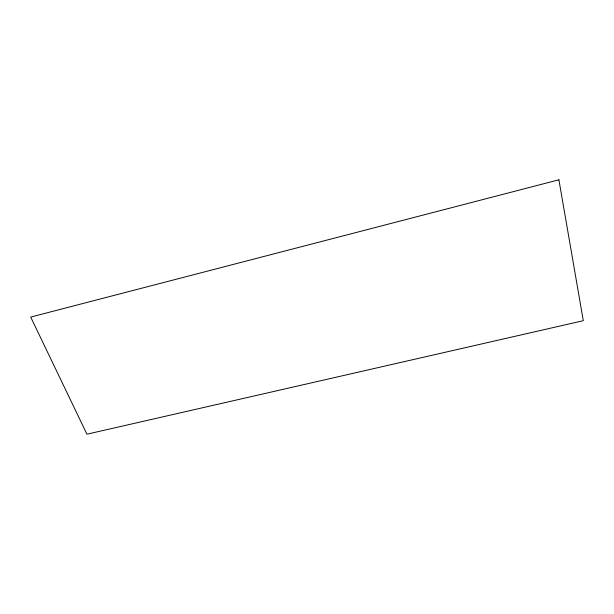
<?xml version="1.0" encoding="UTF-8"?>
<svg xmlns="http://www.w3.org/2000/svg" width="614" height="614" viewBox="0 0 614 614"><rect width="100%" height="100%" fill="white"/><g stroke="black" fill="none" stroke-linecap="round" stroke-linejoin="round"><path stroke-width="0.92" d="M558.901 179.802L30.7 317.07L86.935 434.198L583.3 320.692L558.901 179.802"/></g></svg>
